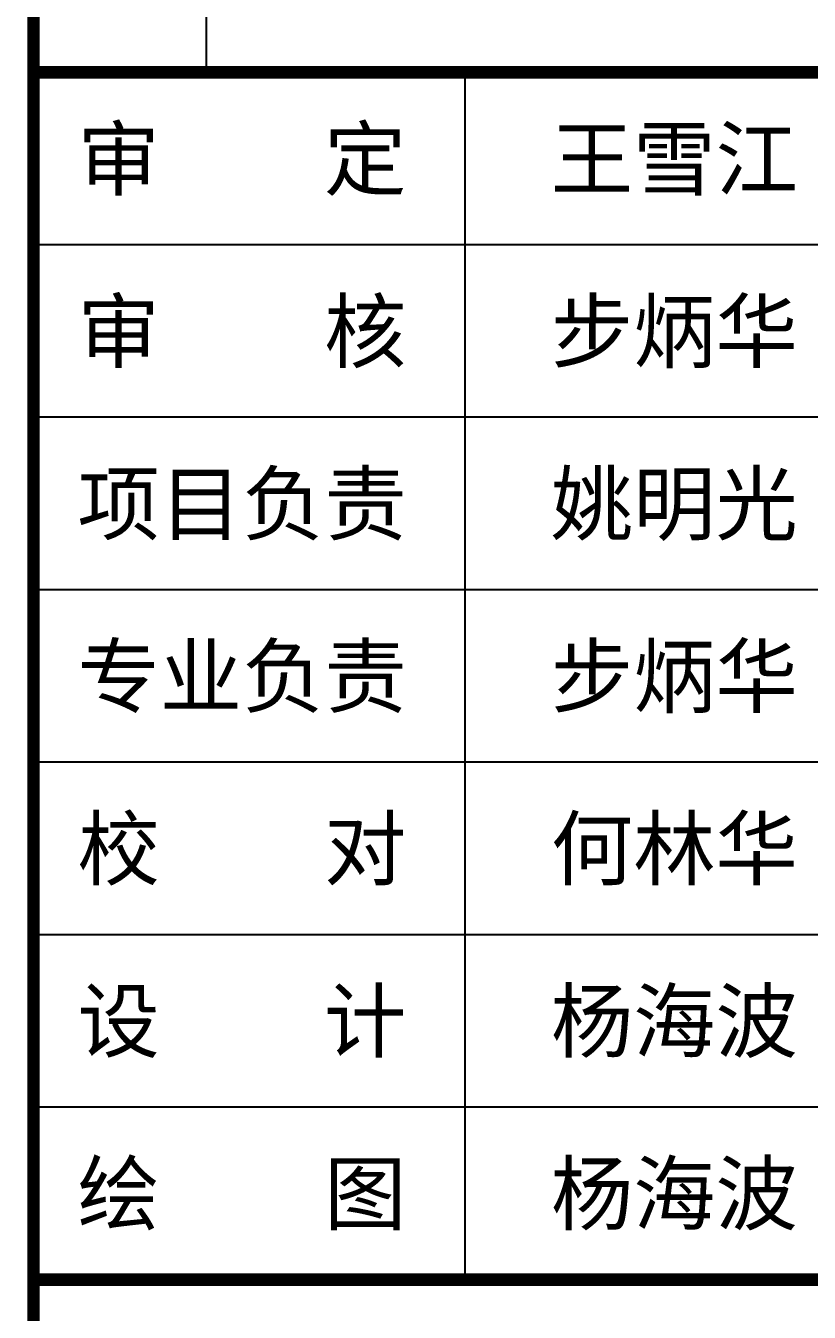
# Model space of a CAD drawing. Extents: x 447413 to 2975780, y -1432727 to 1301644.
# Drawn here: x 2693762 to 2697396, y -1353529 to -1347561 of the extents above; entities that cross this region are included whole.
import ezdxf

# ---------------------------------------------------------------- set-up
doc = ezdxf.new("R2010")
doc.units = 0
doc.header["$LTSCALE"] = 1000
doc.header["$MEASUREMENT"] = 0
doc.layers.add('图框', color=253, linetype='Continuous')
doc.styles.add('cx_biaoti', font='')
doc.styles.get('cx_biaoti').set_extended_font_data('SimSun')

# ---------------------------------------------------------------- blocks, each defined once
blk = doc.blocks.new('新块A1图框')
at = {"layer": '图框', "color": 153}
for p, q in [((51499.2, -111674.1), (51499.2, -114074.1)), ((52699.2, -114074.1), (52699.2, -119674.1)), ((57199.2, -114874.1), (50699.2, -114874.1)), ((57199.2, -115674.1), (50699.2, -115674.1)), ((57199.2, -116474.1), (50699.2, -116474.1)), ((57199.2, -117274.1), (50699.2, -117274.1)), ((57199.2, -118074.1), (50699.2, -118074.1)), ((57199.2, -118874.1), (50699.2, -118874.1))]:
    blk.add_line(p, q, dxfattribs=at)
at = {"layer": '图框', "color": 153, "const_width": 58}
for points in [[(50699.2, -69074.1), (57199.2, -69074.1), (57199.2, -126474.1), (50699.2, -126474.1)], [(50699.2, -97274.1), (57199.2, -97274.1), (57199.2, -126474.1), (50699.2, -126474.1)]]:
    blk.add_lwpolyline(points, close=True, dxfattribs=at)
for points in [[(50699.2, -114074.1), (57199.2, -114074.1)], [(50699.2, -119674.1), (57199.2, -119674.1)]]:
    blk.add_lwpolyline(points, dxfattribs=at)
at = {"layer": '图框', "color": 153, "style": 'cx_biaoti'}
for s, p in [('审    定', (50902.7, -114615.7)), ('审    核', (50902.7, -115415.7)), ('项目负责', (50902.7, -116214.9)), ('专业负责', (50902.7, -117014.9)), ('校    对', (50902.7, -117815.7)), ('设    计', (50902.7, -118614.1)), ('绘    图', (50902.7, -119414.9))]:
    blk.add_text(s, height=280, dxfattribs=at).set_placement(p)
blk = doc.blocks.new('11213')
at = {"layer": '图框', "color": 153, "style": 'cx_biaoti'}
for s, p in [('王雪江', (-1600.7, 5059.2)), ('步炳华', (-1600.7, 4259.2)), ('姚明光', (-1600.7, 3459.2)), ('步炳华', (-1600.7, 2659.2)), ('何林华', (-1600.7, 1859.2)), ('杨海波', (-1600.7, 1059.2)), ('杨海波', (-1600.7, 259.2))]:
    blk.add_text(s, height=280, dxfattribs=at).set_placement(p)
blk = doc.blocks.new('A1')
at = {"layer": '图框', "color": 153, "const_width": 58}
blk.add_lwpolyline([(2107118.1, 747108.7), (2181218.1, 747108.7), (2181218.1, 689708.7), (2107118.1, 689708.7)], close=True, dxfattribs=at)
blk.add_blockref('11213', (2185218.1, 696508.7))
at = {"layer": '图框'}
blk.add_blockref('新块A1图框', (2130518.9, 816182.8), dxfattribs=at)

msp = doc.modelspace()

# ---------------------------------------------------------------- block references
msp.add_blockref('A1', (512580.2, -2049886, 126000))

doc.saveas('drawing.dxf')
